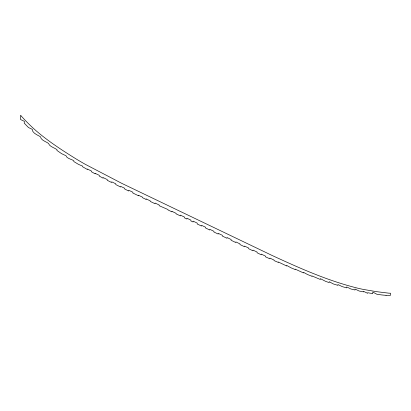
<?xml version="1.0" encoding="UTF-8"?>
<svg xmlns="http://www.w3.org/2000/svg" width="411" height="411" viewBox="0 0 411 411"><rect width="100%" height="100%" fill="white"/><g stroke="black" fill="none" stroke-linecap="round" stroke-linejoin="round"><path stroke-width="0.62" d="M20.771 115.527L20.55 119.514L24.357 121.343L24.228 123.156L28.482 127.528L32.294 129.352C32.032 133.092 37.976 135.188 40.504 136.786C40.627 140.12 46.366 141.774 48.534 143.418C49.325 146.568 54.678 147.878 56.985 149.619L56.929 150.431L61.619 153.673L66.012 155.759C66.721 158.692 71.987 159.201 73.841 160.824L73.79 161.544L78.563 164.41L82.693 166.147L82.647 166.789L83.428 167.236L87.266 169.424L87.296 169.019L91.406 170.991L91.355 171.721L95.172 173.843L95.208 173.37L99.318 175.343L99.267 176.088L103.125 178.163L103.161 177.609L107.276 179.581L107.225 180.29L111.638 182.515L111.689 181.832L115.799 183.804L115.748 184.565L120.618 186.99L120.664 186.353L124.774 188.325L124.723 189.034L128.72 191.007L128.777 190.272L132.887 192.245L132.835 193.016L138.553 195.785L138.589 195.297L142.699 197.27L142.663 197.773L146.111 199.433L146.152 198.903L150.262 200.876L150.226 201.411L155.039 203.722L155.086 203.039L159.201 205.012L159.149 205.7L168.037 209.559L168.012 209.954L171.947 211.845L171.978 211.362L176.093 213.335L176.057 213.823L180.352 215.883L180.403 215.128L184.518 217.1L184.462 217.856L186.918 219.032L186.974 218.241L190.935 220.142L190.879 220.933L193.072 221.986L193.134 221.149L197.244 223.122L197.188 223.964L201.477 226.024L201.529 225.295L205.644 227.268L205.592 227.997L209.785 230.016L209.836 229.333L213.946 231.306L213.9 231.989L218.19 234.054L218.241 233.335L222.356 235.308L222.305 236.032L226.985 238.288L227.042 237.537L231.152 239.51L231.1 240.265L235.811 242.541L235.857 241.909L239.973 243.882L239.921 244.524L244.54 246.749L244.586 246.086L248.701 248.059L248.655 248.717L252.945 250.777L252.996 250.109L257.106 252.082L257.06 252.755L261.252 254.789L261.304 254.111L265.414 256.084L265.367 256.752L268.049 257.985L269.893 258.802L269.945 258.108L274.06 260.081L274.024 260.579L278.298 262.403L278.329 261.997L286.734 266.009L286.77 265.501L291.163 267.88L295.175 269.539L295.206 269.138L303.493 272.919L303.534 272.354L307.628 274.574L311.949 276.279L311.975 275.94L320.349 279.485L320.405 278.648L325.64 281.381L329.124 282.568L329.185 281.71L333.28 283.924L337.888 285.352L337.945 284.556L342.271 286.637L346.668 287.87L346.735 286.955L350.845 288.979L354.976 289.986L355.047 289.046L359.157 291.019L363.468 291.872L363.509 291.332L367.624 293.305L367.665 292.714L368.143 292.807M386.032 295.309L390.332 295.473L390.45 293.228A80.561 52.834 48.4 0 1 388.662 293.151L376.378 291.64L363.54 289.457A202.649 132.897 48.4 0 1 358.633 288.399C328.533 281.067 300.071 268.378 272.036 255.431L121.733 183.332L85.103 164.22A272.046 178.405 48.4 0 1 75.305 158.451C61.737 150.015 48.287 141.25 36.158 130.816A111.9 73.384 48.4 0 1 20.786 115.517M368.559 292.884L372.71 293.618L372.823 292.077L376.918 294.276L381.182 294.867A108.201 70.959 48.4 0 0 386.032 295.309"/></g></svg>
